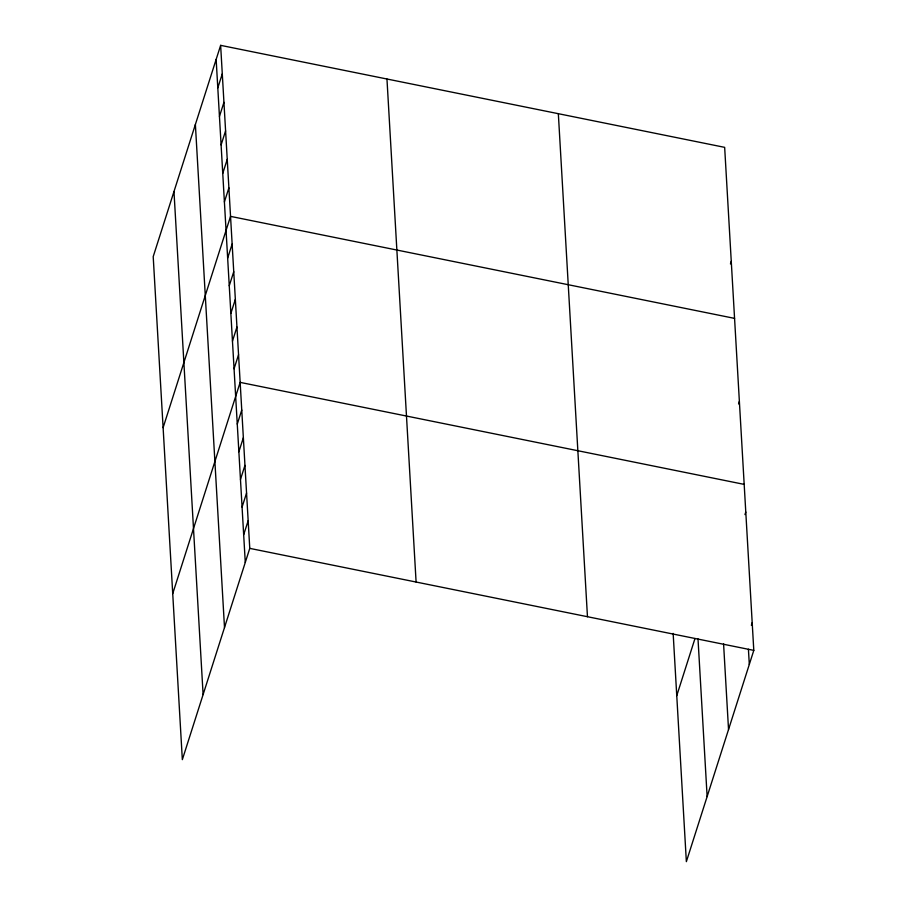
<?xml version="1.0" encoding="UTF-8"?>
<svg xmlns="http://www.w3.org/2000/svg" width="907" height="907" viewBox="0 0 907 907"><rect width="100%" height="100%" fill="white"/><g stroke="black" fill="none" stroke-linecap="round" stroke-linejoin="round"><path stroke-width="1.36" d="M220.639 45.35L153.204 256.624L182.341 759.647L249.765 548.372L220.639 45.35L724.659 147.353L753.796 650.376L686.361 861.65L673.153 633.403M217.793 87.911L222.283 73.852M219.449 116.413L223.938 102.355M221.104 144.927L225.582 130.869M222.748 173.43L227.238 159.371M224.403 201.932L228.893 187.874M163.113 427.651L230.537 216.376L734.568 318.38M227.657 258.11L232.135 244.051M229.256 285.773L233.745 271.715M230.854 313.437L235.344 299.378M232.464 341.1L236.942 327.042M234.063 368.775L238.552 354.716M172.727 593.654L240.151 382.38L744.182 484.383M237.271 424.102L241.75 410.043M238.87 451.765L243.359 437.707M240.468 479.44L244.958 465.382M242.067 507.104L246.557 493.045M243.677 534.767L248.167 520.709M730.452 263.926L731.269 261.375M738.559 403.932L739.375 401.382M676.758 695.646L694.977 638.539M744.964 514.598L745.781 512.047M751.37 625.263L752.186 622.712M249.765 548.372L753.796 650.376M748.422 649.219L749.307 664.434M723.571 643.755L728.536 729.511M698.005 638.868L707.131 796.573M558.338 113.692L587.464 616.715M386.96 79.011L416.098 582.033M216.149 59.409L245.275 562.431M195.379 124.486L224.505 627.519M173.974 191.547L203.111 694.569"/></g></svg>
